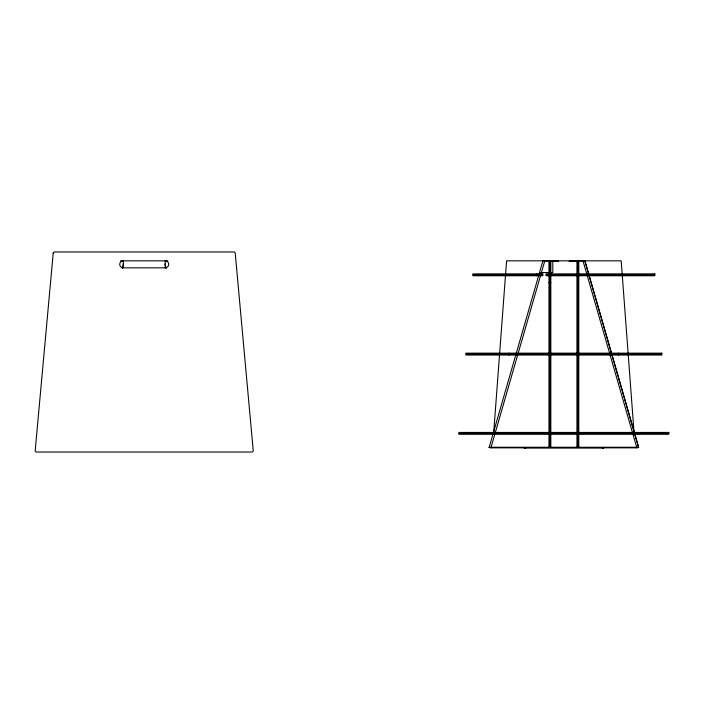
<?xml version="1.0" encoding="UTF-8"?>
<svg xmlns="http://www.w3.org/2000/svg" width="704" height="704" viewBox="0 0 704 704"><rect width="100%" height="100%" fill="white"/><g stroke="black" fill="none" stroke-linecap="round" stroke-linejoin="round"><path stroke-width="1.06" d="M493.715 432.441L499.514 355.027M499.655 353.162L505.463 275.757M505.604 273.891L506.581 260.841L621.183 260.841L622.16 273.891M122.267 268.391L123.482 264M570.874 261.554L570.874 260.841L569.131 261.325L584.866 260.841L638.616 447.427L489.148 447.427L542.898 260.841L558.633 261.325L556.89 260.841L556.89 261.554M489.148 447.427L490.899 447.85L540.39 276.082M540.998 273.97L544.65 261.325M490.899 447.85L525.87 447.85L524.119 447.357L524.119 448.07L603.645 448.07L603.645 447.357L601.894 447.85L636.874 447.85L638.616 447.357L489.148 447.357M120.454 260.841L167.842 260.841M123.226 267.837L123.226 260.841A3.494 3.494 0 0 0 119.733 264.334A3.494 3.494 0 0 0 123.226 267.837L165.194 267.837A3.494 3.494 0 0 0 168.696 264.334A3.494 3.494 0 0 0 165.194 260.841L165.194 267.837M472.956 274.824L542.766 274.824M546.102 274.824L654.808 274.824M548.962 282.709L550.827 282.709M465.96 354.094L661.804 354.094M458.964 433.374L668.8 433.374M638.616 447.427L584.866 260.841M583.123 261.325L586.766 273.97M587.374 276.082L636.874 447.85M164.938 264L166.153 268.391M622.301 275.757L628.109 353.162M628.25 355.027L634.049 432.441M618.675 353.162L618.675 355.027M611.741 353.162L611.741 355.027M578.802 260.841L578.802 447.357M577.87 260.841L577.87 273.891M577.87 275.757L577.87 353.162M577.87 355.027L577.87 432.441M577.87 434.298L577.87 447.357M576.937 260.841L576.937 447.357M552.816 260.841L552.816 272.554L539.546 272.554M550.827 260.841L550.827 273.962M550.827 275.757L550.827 447.357M549.894 260.841L549.894 273.891M549.894 275.757L549.894 353.162M549.894 355.027L549.894 432.441M549.894 434.298L549.894 447.357M548.962 260.841L548.962 273.962M548.962 275.757L548.962 447.357M536.782 273.891L536.782 275.757M516.023 353.162L516.023 355.027M509.089 353.162L509.089 355.027M53.196 253.282L35.2 450.525A1.399 1.399 0 0 0 36.599 452.021L251.83 452.021A1.399 1.399 0 0 0 253.22 450.525L235.233 253.282A1.399 1.399 0 0 0 233.834 251.979L54.586 251.979A1.399 1.399 0 0 0 53.196 253.282M542.766 273.891L472.956 273.891L472.956 275.757L542.766 275.757L542.766 273.891M654.808 273.891L546.102 273.891L546.102 275.757L654.808 275.757L654.808 273.891M661.804 353.162L465.96 353.162L465.96 355.027L661.804 355.027L661.804 353.162M668.8 432.441L458.964 432.441L458.964 434.298L668.8 434.298L668.8 432.441"/></g></svg>
